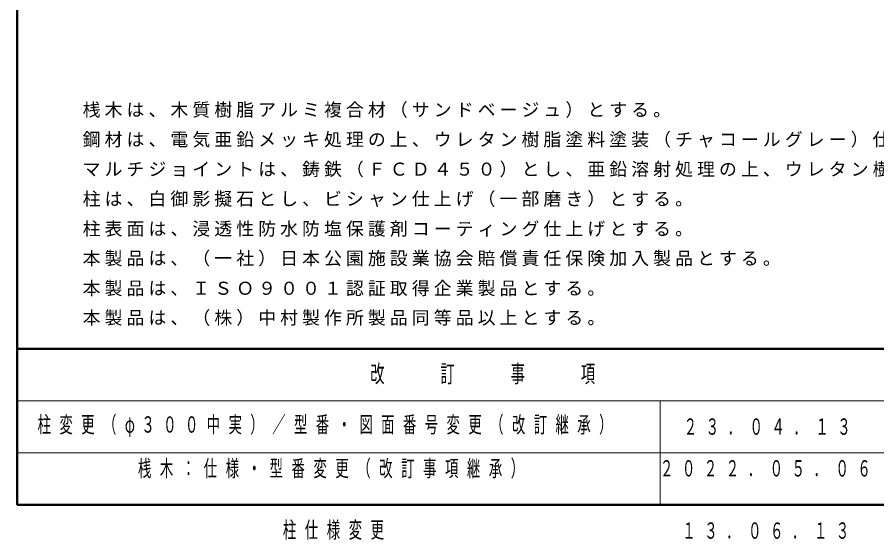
# Model space of a CAD drawing. Units: millimetres on the paper. Extents: x -365 to 0, y -5 to 257.
# Drawn here: x -365 to -249.3, y -4.7 to 65.6 of the extents above; entities that cross this region are included whole.
import ezdxf

# ---------------------------------------------------------------- set-up
doc = ezdxf.new("R2010")
doc.units = ezdxf.units.MM
doc.layers.add('99', color=7, linetype='Continuous')
doc.layers.add('CLASS1', color=7, linetype='Continuous')
doc.layers.add('NAKAMURA図枠', color=7, linetype='Continuous', lineweight=13)
doc.styles.add('ＭＳ ゴシック', font='')
doc.styles.get('ＭＳ ゴシック').set_extended_font_data('MS Gothic')

msp = doc.modelspace()

# ---------------------------------------------------------------- linework, layer by layer
at = {"layer": 'NAKAMURA図枠', "lineweight": 50}
for p, q in [((-365, 257), (-365, 0)), ((-365, 21), (0, 21)), ((-365, 0), (0, 0))]:
    msp.add_line(p, q, dxfattribs=at)
at = {"layer": 'NAKAMURA図枠'}
for p, q in [((-365, 14), (-238.5, 14)), ((-278.5, 14), (-278.5, 0)), ((-365, 7), (-238.5, 7))]:
    msp.add_line(p, q, dxfattribs=at)

# ---------------------------------------------------------------- texts
at = {"layer": '99', "char_height": 2.199, "style": 'ＭＳ ゴシック'}
for s, insert, attachment_point in [('\\T1.63;\\W0.6;柱変更（φ３００中実）／型番・図面番号変更（改訂継承）', (-362.25, 10.5), 4), ('\\T1.64;\\W0.6;２３．０４．１３', (-263.5, 10.5), 5), ('\\T1.64;\\W0.6;桟木：仕様・型番変更（改訂事項継承）', (-348.75, 6), 1), ('\\T1.64;\\W0.6;２０２２．０５．０６', (-278.5, 6), 1), ('\\T1.64;\\W0.6;柱仕様変更', (-329.25, -3.5), 4), ('\\T1.64;\\W0.6;１３．０６．１３', (-275.5, -3.5), 4)]:
    msp.add_mtext(s, dxfattribs=dict(at, insert=insert, attachment_point=attachment_point))
at = {"layer": 'CLASS1', "char_height": 1.76, "attachment_point": 7, "style": 'ＭＳ ゴシック'}
for s, insert in [('\\T1.23;桟木は、木質樹脂アルミ複合材（サンドベージュ）とする。', (-356.191, 52.069)), ('\\T1.23;鋼材は、電気亜鉛メッキ処理の上、ウレタン樹脂塗料塗装（チャコールグレー）仕上げとする。', (-356.191, 48.069)), ('\\T1.23;マルチジョイントは、鋳鉄（ＦＣＤ４５０）とし、亜鉛溶射処理の上、ウレタン樹脂塗料（チャコールグレー）塗装仕上げとする。', (-356.191, 44.069)), ('\\T1.23;柱は、白御影擬石とし、ビシャン仕上げ（一部磨き）とする。', (-356.191, 40.069)), ('\\T1.23;柱表面は、浸透性防水防塩保護剤コーティング仕上げとする。', (-356.191, 36.069)), ('\\T1.23;本製品は、（一社）日本公園施設業協会賠償責任保険加入製品とする。', (-356.191, 32.069)), ('\\T1.23;本製品は、ＩＳＯ９００１認証取得企業製品とする。', (-356.191, 28.069)), ('\\T1.23;本製品は、（株）中村製作所製品同等品以上とする。', (-356.191, 24.069))]:
    msp.add_mtext(s, dxfattribs=dict(at, insert=insert))
at = {"layer": 'NAKAMURA図枠', "color": 4, "insert": (-301.75, 17.5), "char_height": 2.346, "attachment_point": 5, "style": 'ＭＳ ゴシック'}
msp.add_mtext('\\T1.64;\\W0.6;改\u3000\u3000訂\u3000\u3000事\u3000\u3000項', dxfattribs=at)

doc.saveas('drawing.dxf')
